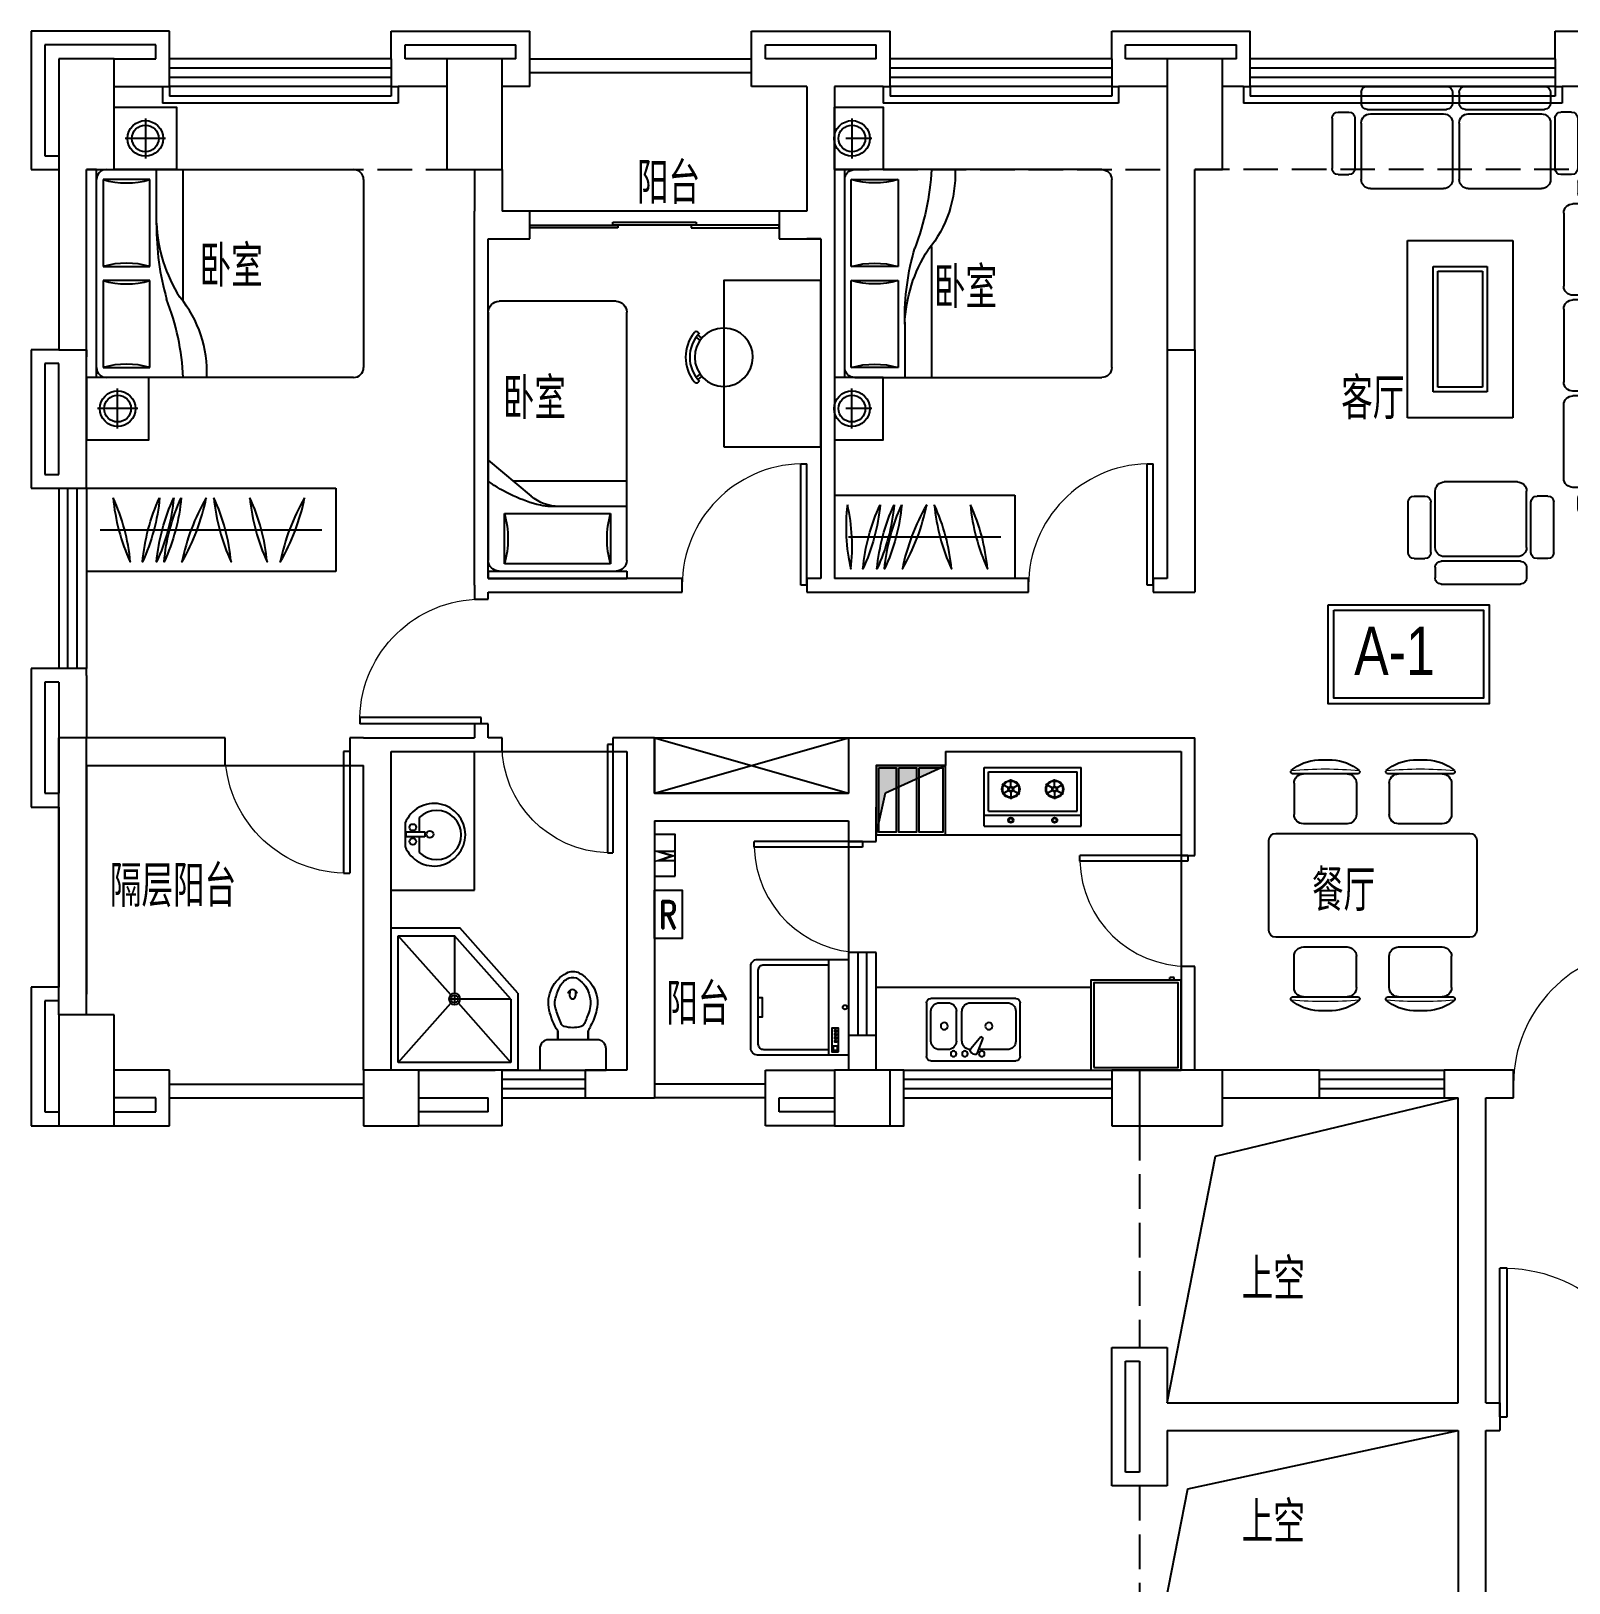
# Model space of a CAD drawing. Extents: x -455524 to -421924, y -543872 to -514072.
# Drawn here: x -454524 to -443424, y -532672 to -521472 of the extents above; entities that cross this region are included whole.
import ezdxf

# ---------------------------------------------------------------- set-up
doc = ezdxf.new("R2010")
doc.units = 0
doc.header["$LTSCALE"] = 1000
doc.header["$MEASUREMENT"] = 0
doc.linetypes.add('DASH', pattern=[0.35, 0.25, -0.1])
doc.layers.get('0').update_dxf_attribs({"linetype": 'CONTINUOUS'})
for name, color, linetype in [('COLUMN', 5, 'CONTINUOUS'), ('FUR', 8, 'CONTINUOUS'), ('LINE', 21, 'CONTINUOUS'), ('LVTRY', 8, 'CONTINUOUS'), ('R_NAME', 255, 'CONTINUOUS'), ('STAIR', 3, 'CONTINUOUS'), ('WALL', 2, 'CONTINUOUS'), ('WINDOW', 3, 'CONTINUOUS'), ('家具', 145, 'CONTINUOUS'), ('户型编号', 7, 'CONTINUOUS'), ('拦杆', 3, 'CONTINUOUS'), ('热水器', 193, 'CONTINUOUS'), ('燃气表', 3, 'CONTINUOUS')]:
    doc.layers.add(name, color=color, linetype=linetype)
doc.styles.add('_ZBHZ', font='zbtxt.shx', dxfattribs={"width": 0.8, "bigfont": 'ZBHZ.shx'})
doc.styles.add('RMD', font='romand.shx', dxfattribs={"width": 0.85})
doc.styles.get("Standard").update_dxf_attribs({"font": 'GBENOR', "bigfont": 'GBCBIG'})

# ---------------------------------------------------------------- blocks, each defined once
blk = doc.blocks.new('bed')
at = {"layer": '家具'}
for p, q in [((3756605, -1061231), (3756605, -1060231)), ((3756657, -1060231), (3756605, -1060231)), ((3756657, -1061231), (3756657, -1060231)), ((3756735, -1060231), (3758527, -1060231)), ((3757124, -1060231), (3757124, -1060782)), ((3757306, -1060231), (3757306, -1061049)), ((3756709, -1060348), (3756709, -1061114)), ((3757072, -1060348), (3756709, -1060348)), ((3757072, -1061114), (3757072, -1060348)), ((3758605, -1060309), (3758605, -1061153)), ((3757458, -1061231), (3757198, -1060921)), ((3756709, -1061114), (3757072, -1061114)), ((3756657, -1061231), (3756605, -1061231)), ((3758527, -1061231), (3756735, -1061231))]:
    blk.add_line(p, q, dxfattribs=at)
for centre, radius, start, end in [((3756735, -1060309), 77.9, 90, 180), ((3758527, -1060309), 77.9, 0, 90), ((3756891, -1059725), 649, 253.7398, 286.2602), ((3757436, -1060720), 312, 180, 220.1059), ((3757436, -1060782), 312, 180, 193.3928), ((3758161, -1060610), 1057, 193.3928, 216.0202), ((3756735, -1061153), 77.9, 180, 270), ((3756891, -1061738), 649, 73.7398, 106.2602), ((3758527, -1061153), 77.9, 270, 0)]:
    blk.add_arc(centre, radius, start, end, dxfattribs=at)
blk = doc.blocks.new('$PLAN$00001587')
for p, q in [((-173, 177), (-179, 184)), ((-137, 159), (-161, 187)), ((-121, 172), (-145, 200)), ((122, 171), (146, 200)), ((137, 159), (162, 187)), ((173, 177), (179, 184)), ((210, 4), (210, -4))]:
    blk.add_line(p, q)
for centre, radius, start, end in [((0, -4), 280, 50.6324, 129.3676), ((0, -4), 250, 46.2207, 133.7793), ((-165, 197), 20, 129.3676, 223.7793), ((165, 197), 20, 316.2207, 50.6324)]:
    blk.add_arc(centre, radius, start, end)
at = {"linetype": 'Continuous'}
blk.add_arc((0, 0), 210, 0.9699, 359.0301, dxfattribs=at)
blk = doc.blocks.new('A$C75AC3E41')
at = {"layer": 'FUR'}
for p, q in [((847, 3727), (847, 3650)), ((1463, 3771), (891, 3771)), ((1507, 3727), (1507, 3650)), ((1554, 3727), (1554, 3650)), ((2170, 3771), (1598, 3771)), ((2214, 3727), (2214, 3650)), ((695, 3587), (772, 3587)), ((1463, 3606), (891, 3606)), ((2170, 3606), (1598, 3606)), ((2380, 3587), (2303, 3587)), ((651, 3543), (651, 3180)), ((816, 3543), (816, 3180)), ((847, 3507), (847, 3100)), ((1441, 3573), (913, 3573)), ((1507, 3507), (1507, 3100)), ((1554, 3507), (1554, 3100)), ((2148, 3573), (1620, 3573)), ((2214, 3507), (2214, 3100)), ((2259, 3543), (2259, 3180)), ((2424, 3543), (2424, 3180)), ((114, 3079), (114, 3002)), ((603, 3123), (158, 3123)), ((647, 3079), (647, 3002)), ((695, 3136), (772, 3136)), ((1441, 3034), (913, 3034)), ((2148, 3034), (1620, 3034)), ((2380, 3136), (2303, 3136)), ((58, 2924), (135, 2924)), ((603, 2958), (158, 2958)), ((279, 2924), (686, 2924)), ((14, 2880), (14, 2308)), ((179, 2880), (179, 2308)), ((213, 2858), (213, 2330)), ((752, 2858), (752, 2330)), ((1119, 2659), (1119, 1380)), ((1881, 2659), (1119, 2659)), ((1881, 1380), (1881, 2659)), ((1306, 2472), (1306, 1567)), ((1694, 2472), (1306, 2472)), ((1694, 1567), (1694, 2472)), ((1339, 2439), (1339, 1600)), ((1661, 2439), (1339, 2439)), ((1661, 1600), (1661, 2439)), ((58, 2264), (135, 2264)), ((279, 2264), (686, 2264)), ((14, 2187), (14, 1615)), ((58, 2231), (135, 2231)), ((179, 2187), (179, 1615)), ((213, 2165), (213, 1637)), ((279, 2231), (686, 2231)), ((752, 2165), (752, 1637)), ((58, 1573), (135, 1573)), ((279, 1573), (686, 1573)), ((1339, 1600), (1661, 1600)), ((14, 922), (14, 1494)), ((58, 1538), (135, 1538)), ((179, 922), (179, 1494)), ((213, 944), (213, 1472)), ((279, 1538), (686, 1538)), ((752, 944), (752, 1472)), ((1306, 1567), (1694, 1567)), ((1119, 1380), (1881, 1380)), ((1086, 917), (1614, 917)), ((58, 878), (135, 878)), ((114, 724), (114, 801)), ((603, 845), (158, 845)), ((279, 878), (686, 878)), ((647, 724), (647, 801)), ((868, 815), (945, 815)), ((1020, 444), (1020, 851)), ((1680, 444), (1680, 851)), ((1832, 815), (1755, 815)), ((603, 680), (158, 680)), ((824, 408), (824, 771)), ((989, 408), (989, 771)), ((1711, 408), (1711, 771)), ((1876, 408), (1876, 771)), ((868, 364), (945, 364)), ((1064, 345), (1636, 345)), ((1086, 378), (1614, 378)), ((1832, 364), (1755, 364)), ((1020, 301), (1020, 224)), ((1680, 301), (1680, 224)), ((1636, 180), (1064, 180))]:
    blk.add_line(p, q, dxfattribs=at)
for centre, radius, start, end in [((891, 3727), 44, 90, 180), ((1463, 3727), 44, 360, 90), ((1598, 3727), 44, 90, 180), ((2170, 3727), 44, 360, 90), ((695, 3543), 44, 90, 180), ((772, 3543), 44, 360, 90), ((891, 3650), 44, 180, 270), ((1463, 3650), 44, 270, 360), ((1598, 3650), 44, 180, 270), ((2170, 3650), 44, 270, 360), ((2303, 3543), 44, 90, 180), ((2380, 3543), 44, 360, 90), ((913, 3507), 66, 90, 180), ((1441, 3507), 66, 360, 90), ((1620, 3507), 66, 90, 180), ((2148, 3507), 66, 360, 90), ((695, 3180), 44, 180, 270), ((772, 3180), 44, 270, 360), ((2303, 3180), 44, 180, 270), ((2380, 3180), 44, 270, 360), ((158, 3079), 44, 90, 180), ((603, 3079), 44, 360, 90), ((913, 3100), 66, 180, 270), ((1441, 3100), 66, 270, 360), ((1620, 3100), 66, 180, 270), ((2148, 3100), 66, 270, 360), ((58, 2880), 44, 90, 180), ((158, 3002), 44, 180, 270), ((135, 2880), 44, 360, 90), ((279, 2858), 66, 90, 180), ((603, 3002), 44, 270, 360), ((686, 2858), 66, 360, 90), ((58, 2308), 44, 180, 270), ((135, 2308), 44, 270, 360), ((279, 2330), 66, 180, 270), ((686, 2330), 66, 270, 360), ((58, 2187), 44, 90, 180), ((135, 2187), 44, 360, 90), ((279, 2165), 66, 90, 180), ((686, 2165), 66, 360, 90), ((58, 1617), 44, 180, 270), ((135, 1617), 44, 270, 360), ((279, 1639), 66, 180, 270), ((686, 1639), 66, 270, 360), ((58, 1494), 44, 90, 180), ((135, 1494), 44, 360, 90), ((279, 1472), 66, 90, 180), ((686, 1472), 66, 360, 90), ((58, 922), 44, 180, 270), ((135, 922), 44, 270, 360), ((279, 944), 66, 180, 270), ((686, 944), 66, 270, 360), ((1086, 851), 66, 90, 180), ((1614, 851), 66, 360, 90), ((158, 801), 44, 90, 180), ((603, 801), 44, 360, 90), ((868, 771), 44, 90, 180), ((945, 771), 44, 360, 90), ((1755, 771), 44, 90, 180), ((1832, 771), 44, 360, 90), ((158, 724), 44, 180, 270), ((603, 724), 44, 270, 360), ((868, 408), 44, 180, 270), ((945, 408), 44, 270, 360), ((1086, 444), 66, 180, 270), ((1064, 301), 44, 90, 180), ((1614, 444), 66, 270, 360), ((1636, 301), 44, 360, 90), ((1755, 408), 44, 180, 270), ((1832, 408), 44, 270, 360), ((1064, 224), 44, 180, 270), ((1636, 224), 44, 270, 360)]:
    blk.add_arc(centre, radius, start, end, dxfattribs=at)
blk = doc.blocks.new('$PLAN$00000313')
at = {"color": 0, "linetype": 'ByBlock'}
for p, q in [((-1928, 1500), (-145, 1500)), ((-72, 1500), (-72, 0)), ((-72, 1500), (0, 1500)), ((0, 1500), (0, 0)), ((-2000, 72), (-2000, 1428)), ((-458, 1428), (-458, 801)), ((-120, 1428), (-458, 1428)), ((-120, 801), (-120, 1428)), ((-699, 946), (-699, 0)), ((-458, 801), (-120, 801)), ((-458, 699), (-458, 72)), ((-120, 699), (-458, 699)), ((-120, 72), (-120, 699)), ((-506, 398), (-506, 0)), ((-145, 0), (-1928, 0)), ((-458, 72), (-120, 72)), ((-72, 0), (0, 0))]:
    blk.add_line(p, q, dxfattribs=at)
for centre, radius, start, end in [((-1928, 1428), 72.3, 90, 180), ((-18, 1464), 852, 177.5673, 219.5461), ((1073, 1581), 1773, 182.616, 201.4069), ((-145, 1428), 72.3, 0, 90), ((-289, 2006), 602, 253.7398, 286.2602), ((-1574, 344), 1069, 2.229, 32.7075), ((-2367, 420), 1861, 359.3228, 16.0392), ((-289, 223), 602, 73.7398, 106.2602), ((-289, 1277), 602, 253.7398, 286.2602), ((-1928, 72), 72.3, 180, 270), ((-289, -506), 602, 73.7398, 106.2602), ((-145, 72), 72.3, 270, 0)]:
    blk.add_arc(centre, radius, start, end, dxfattribs=at)
blk = doc.blocks.new('A$C1D296921')
for p, q in [((570, 650), (570, 670)), ((600, 670), (570, 670)), ((600, 650), (600, 670))]:
    blk.add_line(p, q)
for points in [[(0, 0), (650, 0), (650, 650), (0, 650)], [(20, 20), (630, 20), (630, 630), (20, 630)]]:
    blk.add_lwpolyline(points, close=True)
blk = doc.blocks.new('$plan$00000379')
for p, q in [((-575, 18), (-536, 18)), ((-572, 18), (-572, 18)), ((-536, -22), (-576, -21))]:
    blk.add_line(p, q)
for points in [[(-155, 240, 0.414214), (-220, 175, 0.414214)], [(-220, -175, 0.414214), (-155, -240, 0.414214)]]:
    blk.add_lwpolyline(points, format="xyb")
for points in [[(0, 240), (-155, 240)], [(0, -240), (0, 240)], [(-220, 175), (-220, -175)], [(-220, 110), (-285, 110)], [(-285, -110), (-220, -110)], [(-155, -240), (0, -240)]]:
    blk.add_lwpolyline(points)
for points in [[(-285, -110, -0.082371), (-434, -171, -0.174047), (-592, -152, -0.152847), (-702, -46, -0.25487), (-702, 46, -0.135193), (-607, 144, -0.19268), (-434, 171, -0.066715), (-320, 128, 0.008412), (-285, 110), (-220, 110), (-220, -110)], [(-307, -1, -0.073764), (-317, -64, -0.219411), (-337, -85, -0.018016), (-436, -122, -0.163008), (-533, -122, -0.084559), (-606, -92, -0.185519), (-666, -26, -0.252786), (-658, 39, -0.083694), (-606, 90, -0.078323), (-556, 115, -0.086951), (-477, 126, -0.071278), (-416, 114, -0.021719), (-371, 97, 0.016169), (-337, 83, -0.158768), (-324, 73, -0.168814), (-308, 12)]]:
    blk.add_lwpolyline(points, format="xyb", close=True)
for centre, radius, start, end in [((-549, -3), 33.2, 100.0495, 259.9505), ((-536, -2), 20, 270, 90)]:
    blk.add_arc(centre, radius, start, end)
blk = doc.blocks.new('$plan$00001628')
for p, q in [((-20, 0), (20, 0)), ((20, 0), (20, -150)), ((-23, -104), (-144, -104)), ((-20, -150), (-20, 0)), ((136, -104), (24, -104)), ((20, -150), (-20, -150))]:
    blk.add_line(p, q)
blk.add_lwpolyline([(-97, 9, 5.110404), (92, 9)], format="xyb", close=True)
for centre, radius in [((-57, -52), 26.7), ((57, -52), 26.7), ((0, -190), 27.8)]:
    blk.add_circle(centre, radius)
blk.add_arc((-4, -243), 197, 135.2527, 44.7473)
blk = doc.blocks.new('$plan$00000349')
at = {"color": 0, "linetype": 'ByBlock'}
for p, q in [((-307, 0), (307, 0)), ((-338, -419), (-338, -31)), ((-184, -82), (-245, -82)), ((53, -173), (-18, -87)), ((2, -48), (-12, -57)), ((31, -59), (70, -163)), ((245, -82), (40, -82)), ((337, -31), (337, -419)), ((-307, -143), (-307, -358)), ((-123, -358), (-123, -143)), ((-82, -143), (-82, -358)), ((70, -163), (53, -173)), ((307, -358), (307, -143)), ((-245, -419), (-184, -419)), ((-20, -419), (245, -419)), ((307, -450), (-307, -450))]:
    blk.add_line(p, q, dxfattribs=at)
for centre, radius in [((-143, -51), 20.5), ((-61, -51), 20.5), ((61, -51), 20.5), ((-210, -251), 25.6), ((112, -251), 25.6)]:
    blk.add_circle(centre, radius, dxfattribs=at)
for centre, radius, start, end in [((-307, -31), 30.7, 90, 180), ((307, -31), 30.7, 0, 90), ((-245, -143), 61.4, 90, 180), ((-184, -143), 61.4, 0, 90), ((-20, -143), 61.4, 90, 180), ((-2, -74), 20.5, 120, 219.4623), ((12, -66), 20.5, 20.5377, 120), ((245, -143), 61.4, 0, 90), ((-307, -419), 30.7, 180, 270), ((-245, -358), 61.4, 180, 270), ((-184, -358), 61.4, 270, 0), ((-20, -358), 61.4, 180, 270), ((245, -358), 61.4, 270, 0), ((307, -419), 30.7, 270, 0)]:
    blk.add_arc(centre, radius, start, end, dxfattribs=at)
blk = doc.blocks.new('A$C70047E59')
for p, q in [((0, 700), (0, 0)), ((0, 700), (424, 700)), ((80, 700), (80, 0)), ((424, 700), (424, 0)), ((110, 670), (110, 30)), ((110, 670), (394, 670)), ((258, 524), (232, 570)), ((277, 524), (304, 570)), ((394, 670), (394, 30)), ((249, 508), (196, 508)), ((258, 491), (232, 445)), ((277, 491), (304, 445)), ((287, 508), (340, 508)), ((258, 209), (232, 255)), ((277, 209), (304, 255)), ((249, 192), (196, 192)), ((258, 176), (232, 130)), ((277, 176), (304, 130)), ((287, 192), (340, 192)), ((0, 0), (424, 0)), ((110, 30), (394, 30))]:
    blk.add_line(p, q)
for centre, radius in [((268, 508), 63.8), ((268, 508), 58.8), ((44, 508), 18.8), ((44, 508), 13.8), ((268, 508), 18.8), ((268, 508), 13.8), ((268, 192), 63.8), ((268, 192), 58.8), ((44, 192), 18.8), ((44, 192), 13.8), ((268, 192), 18.8), ((268, 192), 13.8)]:
    blk.add_circle(centre, radius)
blk = doc.blocks.new('A$C4C875361')
blk.add_line((4, 561), (687, 561))
blk.add_lwpolyline([(640, 0), (50, 0, -0.414214), (0, 50), (0, 706), (690, 706), (690, 50, -0.414214)], format="xyb", close=True)
blk.add_lwpolyline([(652, 561), (652, 95, -0.414214), (612, 55), (78, 55, -0.414214), (38, 95), (38, 561)], format="xyb")
for points in [[(668, 634), (497, 634), (497, 586), (668, 586)], [(508, 620), (522, 620), (522, 607), (508, 607)], [(534, 620), (547, 620), (547, 607), (534, 607)], [(558, 620), (572, 620), (572, 607), (558, 607)], [(584, 620), (598, 620), (598, 607), (584, 607)], [(626, 596), (654, 596), (654, 626), (626, 626)]]:
    blk.add_lwpolyline(points, close=True)
blk.add_lwpolyline([(274, 55), (274, 82), (345, 82), (416, 82), (416, 55)])
blk.add_circle((345, 680), 16)
blk = doc.blocks.new('$plan$00000279')
for p, q in [((-389, 921), (-290, 921)), ((298, 921), (397, 921)), ((-569, 821), (-109, 821)), ((117, 821), (577, 821)), ((-564, 754), (-564, 529)), ((-114, 754), (-114, 529)), ((122, 754), (122, 529)), ((572, 754), (572, 529)), ((-497, 461), (-182, 461)), ((190, 461), (505, 461)), ((-746, 342), (-746, -308)), ((704, 392), (-696, 392)), ((754, -308), (754, 342)), ((-696, -358), (704, -358)), ((-182, -427), (-497, -427)), ((505, -427), (190, -427)), ((-564, -720), (-564, -495)), ((-114, -720), (-114, -495)), ((122, -720), (122, -495)), ((572, -720), (572, -495)), ((-109, -787), (-569, -787)), ((-290, -887), (-389, -887)), ((577, -787), (117, -787)), ((397, -887), (298, -887))]:
    blk.add_line(p, q)
for centre, radius, start, end in [((-379, 606), 316, 91.7651, 130.7265), ((-300, 606), 316, 49.2735, 88.2349), ((307, 606), 316, 91.7651, 130.7265), ((387, 606), 316, 49.2735, 88.2349), ((-579, 837), 10, 130.7265, 202.67), ((-569, 841), 20, 202.67, 270), ((-497, 754), 67.5, 90, 180), ((-182, 754), 67.5, 0, 90), ((-109, 841), 20, 270, 337.33), ((-100, 837), 10, 337.33, 49.2735), ((108, 837), 10, 130.7265, 202.67), ((117, 841), 20, 202.67, 270), ((190, 754), 67.5, 90, 180), ((505, 754), 67.5, 0, 90), ((577, 841), 20, 270, 337.33), ((587, 837), 10, 337.33, 49.2735), ((-497, 529), 67.5, 180, 270), ((-182, 529), 67.5, 270, 0), ((190, 529), 67.5, 180, 270), ((505, 529), 67.5, 270, 0), ((-696, 342), 50, 90, 180), ((704, 342), 50, 0, 90), ((-696, -308), 50, 180, 270), ((704, -308), 50, 270, 0), ((-497, -495), 67.5, 90, 180), ((-182, -495), 67.5, 0, 90), ((190, -495), 67.5, 90, 180), ((505, -495), 67.5, 0, 90), ((-497, -720), 67.5, 180, 270), ((-182, -720), 67.5, 270, 0), ((190, -720), 67.5, 180, 270), ((505, -720), 67.5, 270, 0), ((-579, -803), 10, 157.33, 229.2735), ((-569, -807), 20, 90, 157.33), ((-379, -572), 316, 229.2735, 268.2349), ((-300, -572), 316, 271.7651, 310.7265), ((-109, -807), 20, 22.67, 90), ((-100, -803), 10, 310.7265, 22.67), ((108, -803), 10, 157.33, 229.2735), ((117, -807), 20, 90, 157.33), ((307, -572), 316, 229.2735, 268.2349), ((387, -572), 316, 271.7651, 310.7265), ((577, -807), 20, 22.67, 90), ((587, -803), 10, 310.7265, 22.67)]:
    blk.add_arc(centre, radius, start, end)
at = {"lineweight": 13}
for centre, start, end in [((-339, -1857), 84.8023, 95.1977), ((347, -1857), 84.8023, 95.1977), ((-339, 1890), 264.8023, 275.1977), ((347, 1890), 264.8023, 275.1977)]:
    blk.add_arc(centre, 2713, start, end, dxfattribs=at)
at = {"width": 0.8, "flags": 9}
for tag in ['XSIZE', 'YSIZE']:
    blk.add_attdef(tag, (0, 0), '', height=0.5, dxfattribs=at)
blk = doc.blocks.new('$TCHSYS$DOOR2D')
for p, q in [((0.45, 0.975), (0.5, 0.975)), ((0.45, 0), (0.45, 0.975)), ((0.5, 0), (0.5, 0.975)), ((0.5, 0), (0.45, 0))]:
    blk.add_line(p, q)
at = {"lineweight": 13}
blk.add_arc((0.475, 0), 0.975, 91.4693, 180, dxfattribs=at)
blk = doc.blocks.new('A$C6A841A3C')
blk.add_hatch(color=256).paths.add_polyline_path([(20, 50), (87, 353), (520, 550), (20, 550)])
at = {"linetype": 'ByBlock'}
for points in [[(20, 50), (520, 50), (520, 550), (20, 550)], [(38, 532), (165, 532), (165, 68), (38, 68)], [(184, 532), (311, 532), (311, 68), (184, 68)], [(329, 532), (502, 532), (502, 68), (329, 68)]]:
    blk.add_lwpolyline(points, close=True, dxfattribs=at)
blk.add_lwpolyline([(20, 50), (87, 353), (520, 550), (20, 550)], close=True)
blk = doc.blocks.new('$plan$00002156')
for p, q in [((-450, 450, 0), (450, 450, 0)), ((-450, -450, 0), (-450, 450, 0)), ((-400, 400, 0), (400, 400, 0)), ((-400, 400, 0), (-26.2175, 26.2175, 0)), ((-400, -400, 0), (-400, 400, 0)), ((26.4075, 26.41, 0), (400, 400, 0)), ((400, 400, 0), (400, 0, 0)), ((450, 450, 0), (450, -37.5, 0)), ((0, 0, 0), (-25, 0, 0)), ((0, 0, 0), (0, 25, 0)), ((25, 0, 0), (0, 0, 0)), ((0, -25, 0), (0, 0, 0)), ((0, -400, 0), (400, 0, 0)), ((400, 0, 0), (37.5, 0, 0)), ((-400, -400, 0), (-26.5225, -26.5225, 0)), ((0, -400, 0), (0, -37.5, 0)), ((37.5, -450, 0), (450, -37.5, 0)), ((37.5, -450, 0), (-450, -450, 0)), ((0, -400, 0), (-400, -400, 0))]:
    blk.add_line(p, q)
for radius in [37.5, 25]:
    blk.add_circle((0, 0, 0), radius)
blk = doc.blocks.new('$DorLib2D$00000001')
for p, q in [((0.45, 0.975), (0.5, 0.975)), ((0.45, 0), (0.45, 0.975)), ((0.5, 0), (0.5, 0.975)), ((0.5, 0), (0.45, 0))]:
    blk.add_line(p, q)
at = {"lineweight": 13}
blk.add_arc((0.475, 0), 0.975, 91.4693, 180, dxfattribs=at)
blk = doc.blocks.new('$TCHSYS$WIN2D')
for p, q in [((-0.5, 0.5), (0.5, 0.5)), ((0.5, 0.1667), (-0.5, 0.1667)), ((0.5, -0.1667), (-0.5, -0.1667)), ((-0.5, -0.5), (0.5, -0.5))]:
    blk.add_line(p, q)
blk = doc.blocks.new('$DorLib2D$00000132')
at = {"color": 0, "linetype": 'Continuous'}
for p, q in [((-0.5, 0.1042), (-0.5, 0)), ((-0.1467, 0.1042), (-0.5, 0.1042)), ((-0.1467, 0), (-0.1467, 0.1042)), ((0.1467, 0.1042), (0.5, 0.1042)), ((0.1467, 0), (0.1467, 0.1042)), ((0.5, 0.1042), (0.5, 0)), ((-0.5, 0), (-0.1467, 0)), ((-0.1667, 0), (0.1667, 0)), ((-0.1667, -0.1042), (-0.1667, 0)), ((0.5, 0), (0.1467, 0)), ((0.1667, 0), (0.1667, -0.1042)), ((0.1667, -0.1042), (-0.1667, -0.1042))]:
    blk.add_line(p, q, dxfattribs=at)
blk = doc.blocks.new('RSQ')
blk.add_lwpolyline([(0, 200), (350, 200), (350, 0), (0, 0)], close=True)
at = {"style": 'RMD', "width": 0.8}
blk.add_text('R', height=200, rotation=270.591, dxfattribs=at).set_placement((73, 171))
blk = doc.blocks.new('燃气')
at = {"layer": '燃气表'}
blk.add_lwpolyline([(109648, 117774), (109948, 117774), (109948, 117924), (109648, 117924)], close=True, dxfattribs=at)
at = {"layer": '燃气表', "style": 'RMD', "width": 0.8}
blk.add_text('M', height=130, rotation=0.591, dxfattribs=at).set_placement((109741, 117783))

msp = doc.modelspace()

# ---------------------------------------------------------------- linework, layer by layer
at = {"layer": 'COLUMN', "linetype": 'ByBlock'}
for p, q in [((-453924.3, -521671.6), (-454324.3, -521671.6)), ((-454324.3, -521671.6), (-454324.3, -523771.6)), ((-453924.3, -522471.6), (-453924.3, -521671.6)), ((-451124.3, -521671.6), (-451524.3, -521671.6)), ((-451524.3, -521671.6), (-451524.3, -522471.6)), ((-451124.3, -522471.6), (-451124.3, -521671.6)), ((-454124.3, -523771.6), (-454124.3, -522471.6)), ((-454124.3, -522471.6), (-453924.3, -522471.6)), ((-451524.3, -522471.6), (-451124.3, -522471.6)), ((-454324.3, -523771.6), (-454124.3, -523771.6)), ((-453924.3, -528571.6), (-454324.3, -528571.6)), ((-454324.3, -528571.6), (-454324.3, -529371.6)), ((-453924.3, -529371.6), (-453924.3, -528571.6)), ((-451724.3, -528971.6), (-452124.3, -528971.6)), ((-452124.3, -528971.6), (-452124.3, -529371.6)), ((-451724.3, -529371.6), (-451724.3, -528971.6)), ((-448724.3, -528971.6), (-448724.3, -529371.6)), ((-448224.3, -528971.6), (-448724.3, -528971.6)), ((-448324.3, -529371.6), (-448324.3, -528971.6)), ((-454324.3, -529371.6), (-453924.3, -529371.6)), ((-452124.3, -529371.6), (-451724.3, -529371.6)), ((-448724.3, -529371.6), (-448224.3, -529371.6))]:
    msp.add_line(p, q, dxfattribs=at)
at = {"layer": 'COLUMN'}
for p, q in [((-445924.3, -521671.6), (-446324.3, -521671.6)), ((-446324.3, -521671.6), (-446324.3, -523771.6)), ((-445924.3, -522471.6), (-445924.3, -521671.6)), ((-446124.3, -523771.6), (-446124.3, -522471.6)), ((-446124.3, -522471.6), (-445924.3, -522471.6)), ((-446324.3, -523771.6), (-446124.3, -523771.6)), ((-454324.3, -528571.6), (-454324.3, -526571.6)), ((-454124.3, -526571.6), (-454324.3, -526571.6)), ((-454124.3, -528571.6), (-454124.3, -526571.6)), ((-446524.3, -528971.6), (-446524.3, -529371.6)), ((-445924.3, -528971.6), (-446524.3, -528971.6)), ((-445924.3, -529371.6), (-445924.3, -528971.6)), ((-446524.3, -529371.6), (-445924.3, -529371.6))]:
    msp.add_line(p, q, dxfattribs=at)
at = {"layer": 'LINE', "linetype": 'DASH'}
for p, q in [((-446524.3, -529371.6), (-446524.3, -530971.6)), ((-446524.3, -531971.6), (-446524.3, -533771.6))]:
    msp.add_line(p, q, dxfattribs=at)
at = {"layer": 'LINE', "linetype": 'ByBlock'}
for points in [[(-446324.3, -531371.6), (-445976.2, -529591.4), (-444224.3, -529171.6)], [(-446524.3, -533771.6), (-446176.2, -531991.4), (-444224.3, -531571.6)]]:
    msp.add_lwpolyline(points, dxfattribs=at)
at = {"layer": 'LVTRY', "linetype": 'ByBlock'}
for p, q in [((-451324.3, -527671.6), (-451324.3, -526671.6)), ((-448424.3, -527271.6), (-446224.3, -527271.6)), ((-451924.3, -527671.6), (-451324.3, -527671.6)), ((-448424.3, -528371.6), (-446874.3, -528371.6))]:
    msp.add_line(p, q, dxfattribs=at)
at = {"layer": 'STAIR', "linetype": 'ByBlock'}
for p, q in [((-450924.3, -521671.6), (-449324.3, -521671.6)), ((-450924.3, -521771.6), (-449324.3, -521771.6)), ((-453524.3, -529071.6), (-452124.3, -529071.6)), ((-449224.3, -529071.6), (-450024.3, -529071.6)), ((-453524.3, -529171.6), (-452124.3, -529171.6)), ((-449224.3, -529171.6), (-450024.3, -529171.6))]:
    msp.add_line(p, q, dxfattribs=at)
at = {"layer": 'WALL'}
for p, q in [((-454524.3, -521471.6), (-454524.3, -522471.6)), ((-453524.3, -521471.6), (-454524.3, -521471.6)), ((-453524.3, -521671.6), (-453524.3, -521471.6)), ((-451924.3, -521471.6), (-450924.3, -521471.6)), ((-451924.3, -521671.6), (-451924.3, -521471.6)), ((-450924.3, -521871.6), (-450924.3, -521471.6)), ((-449324.3, -521871.6), (-449324.3, -521471.6)), ((-449324.3, -521471.6), (-448324.3, -521471.6)), ((-448324.3, -521671.6), (-448324.3, -521471.6)), ((-446724.3, -521471.6), (-445724.3, -521471.6)), ((-446724.3, -521671.6), (-446724.3, -521471.6)), ((-445724.3, -521671.6), (-445724.3, -521471.6)), ((-443524.3, -521671.6), (-443524.3, -521471.6)), ((-443524.3, -521471.6), (-442524.3, -521471.6)), ((-454424.3, -521571.6), (-454424.3, -522371.6)), ((-453624.3, -521571.6), (-454424.3, -521571.6)), ((-453624.3, -521671.6), (-453624.3, -521571.6)), ((-451824.3, -521571.6), (-451024.3, -521571.6)), ((-451824.3, -521671.6), (-451824.3, -521571.6)), ((-451024.3, -521671.6), (-451024.3, -521571.6)), ((-449224.3, -521671.6), (-449224.3, -521571.6)), ((-449224.3, -521571.6), (-448424.3, -521571.6)), ((-448424.3, -521671.6), (-448424.3, -521571.6)), ((-446624.3, -521571.6), (-445824.3, -521571.6)), ((-446624.3, -521671.6), (-446624.3, -521571.6)), ((-445824.3, -521671.6), (-445824.3, -521571.6)), ((-453924.3, -521671.6), (-453624.3, -521671.6)), ((-453524.3, -521871.6), (-453524.3, -521671.6)), ((-451924.3, -521671.6), (-451924.3, -521871.6)), ((-451524.3, -521671.6), (-451824.3, -521671.6)), ((-451024.3, -521671.6), (-451124.3, -521671.6)), ((-448824.3, -521671.6), (-449224.3, -521671.6)), ((-448424.3, -521671.6), (-448824.3, -521671.6)), ((-448324.3, -521871.6), (-448324.3, -521671.6)), ((-446724.3, -521671.6), (-446724.3, -521871.6)), ((-446324.3, -521671.6), (-446624.3, -521671.6)), ((-445824.3, -521671.6), (-445924.3, -521671.6)), ((-445724.3, -521871.6), (-445724.3, -521671.6)), ((-443524.3, -521671.6), (-443524.3, -521871.6)), ((-453924.3, -521871.6), (-453574.3, -521871.6)), ((-453574.3, -521871.6), (-453524.3, -521871.6)), ((-451924.3, -521871.6), (-451874.3, -521871.6)), ((-451524.3, -521871.6), (-451874.3, -521871.6)), ((-450924.3, -521871.6), (-451124.3, -521871.6)), ((-448924.3, -521871.6), (-449324.3, -521871.6)), ((-448924.3, -521871.6), (-448924.3, -522771.6)), ((-448724.3, -521871.6), (-448724.3, -522771.6)), ((-448374.3, -521871.6), (-448724.3, -521871.6)), ((-448374.3, -521871.6), (-448324.3, -521871.6)), ((-446724.3, -521871.6), (-446674.3, -521871.6)), ((-446324.3, -521871.6), (-446674.3, -521871.6)), ((-445774.3, -521871.6), (-445924.3, -521871.6)), ((-445774.3, -521871.6), (-445724.3, -521871.6)), ((-443524.3, -521871.6), (-443474.3, -521871.6)), ((-442924.3, -521871.6), (-443474.3, -521871.6)), ((-454524.3, -522471.6), (-454324.3, -522471.6)), ((-454424.3, -522371.6), (-454324.3, -522371.6)), ((-451324.3, -522471.6), (-451324.3, -522771.6)), ((-451124.3, -522471.6), (-451124.3, -522771.6)), ((-451324.3, -522771.6), (-451324.3, -522771.6)), ((-451324.3, -525471.6), (-451324.3, -522771.6)), ((-450924.3, -522771.6), (-451124.3, -522771.6)), ((-450924.3, -522971.6), (-450924.3, -522771.6)), ((-448924.3, -522771.6), (-449124.3, -522771.6)), ((-449124.3, -522771.6), (-449124.3, -522971.6)), ((-448724.3, -522771.6), (-448724.3, -525421.6)), ((-448724.3, -522771.6), (-448724.3, -522771.6)), ((-451224.3, -522971.6), (-451224.3, -522971.6)), ((-451224.3, -525421.6), (-451224.3, -522971.6)), ((-451224.3, -522971.6), (-450924.3, -522971.6)), ((-449124.3, -522971.6), (-448824.3, -522971.6)), ((-448824.3, -522971.6), (-448824.3, -525421.6)), ((-448824.3, -522971.6), (-448824.3, -522971.6)), ((-454324.3, -523771.6), (-454524.3, -523771.6)), ((-454524.3, -523771.6), (-454524.3, -524771.6)), ((-454124.3, -523771.6), (-454124.3, -523821.6)), ((-454124.3, -524721.6), (-454124.3, -523821.6)), ((-446324.3, -523771.6), (-446324.3, -525421.6)), ((-446124.3, -523771.6), (-446124.3, -525521.6)), ((-454324.3, -523871.6), (-454424.3, -523871.6)), ((-454424.3, -523871.6), (-454424.3, -524671.6)), ((-454324.3, -524671.6), (-454324.3, -523871.6)), ((-454424.3, -524671.6), (-454324.3, -524671.6)), ((-454524.3, -524771.6), (-454324.3, -524771.6)), ((-454324.3, -524771.6), (-454124.3, -524771.6)), ((-454124.3, -524771.6), (-454124.3, -524721.6)), ((-451324.3, -525471.6), (-451324.3, -525571.6)), ((-449824.3, -525421.6), (-451224.3, -525421.6)), ((-449824.3, -525521.6), (-449824.3, -525421.6)), ((-448824.3, -525421.6), (-448924.3, -525421.6)), ((-448924.3, -525421.6), (-448924.3, -525521.6)), ((-447324.3, -525421.6), (-448724.3, -525421.6)), ((-447324.3, -525521.6), (-447324.3, -525421.6)), ((-446324.3, -525421.6), (-446424.3, -525421.6)), ((-446424.3, -525421.6), (-446424.3, -525521.6)), ((-451324.3, -525571.6), (-451224.3, -525571.6)), ((-451224.3, -525571.6), (-451224.3, -525521.6)), ((-451224.3, -525521.6), (-449824.3, -525521.6)), ((-448924.3, -525521.6), (-448774.3, -525521.6)), ((-448774.3, -525521.6), (-447324.3, -525521.6)), ((-446424.3, -525521.6), (-446124.3, -525521.6)), ((-454524.3, -526071.6), (-454524.3, -527071.6)), ((-454324.3, -526071.6), (-454524.3, -526071.6)), ((-454424.3, -526171.6), (-454424.3, -526971.6)), ((-454324.3, -526171.6), (-454424.3, -526171.6)), ((-454124.3, -526071.6), (-454324.3, -526071.6)), ((-454324.3, -526171.6), (-454324.3, -526671.6)), ((-454124.3, -526121.6), (-454124.3, -526071.6)), ((-454124.3, -526121.6), (-454124.3, -526571.6)), ((-451224.3, -526471.6), (-451324.3, -526471.6)), ((-451324.3, -526471.6), (-451324.3, -526571.6)), ((-451224.3, -526571.6), (-451224.3, -526471.6)), ((-453124.3, -526571.6), (-454124.3, -526571.6)), ((-453124.3, -526771.6), (-453124.3, -526571.6)), ((-452124.3, -526571.6), (-452224.3, -526571.6)), ((-452224.3, -526571.6), (-452224.3, -526771.6)), ((-452124.3, -526571.6), (-452124.3, -526571.6)), ((-452124.3, -526571.6), (-451324.3, -526571.6)), ((-451124.3, -526571.6), (-451224.3, -526571.6)), ((-451124.3, -526671.6), (-451124.3, -526571.6)), ((-450024.3, -526571.6), (-450324.3, -526571.6)), ((-450324.3, -526571.6), (-450324.3, -526671.6)), ((-450024.3, -526571.6), (-450024.3, -526971.6)), ((-448624.3, -526571.6), (-446124.3, -526571.6)), ((-448624.3, -526571.6), (-448624.3, -526971.6)), ((-446124.3, -527421.6), (-446124.3, -526571.6)), ((-454324.3, -526671.6), (-454324.3, -526971.6)), ((-451924.3, -526671.6), (-451924.3, -526671.6)), ((-451924.3, -526671.6), (-451274.3, -526671.6)), ((-451924.3, -528971.6), (-451924.3, -526671.6)), ((-451274.3, -526671.6), (-451124.3, -526671.6)), ((-450324.3, -526671.6), (-450224.3, -526671.6)), ((-450224.3, -526671.6), (-450224.3, -527071.6)), ((-447924.3, -526671.6), (-446224.3, -526671.6)), ((-447924.3, -526671.6), (-447924.3, -526771.6)), ((-446224.3, -526671.6), (-446224.3, -527421.6)), ((-454124.3, -526771.6), (-453124.3, -526771.6)), ((-454124.3, -526771.6), (-454124.3, -527021.6)), ((-452224.3, -526771.6), (-452124.3, -526771.6)), ((-452124.3, -528971.6), (-452124.3, -526771.6)), ((-448424.3, -526771.6), (-447924.3, -526771.6)), ((-448424.3, -526771.6), (-448424.3, -527071.6)), ((-454524.3, -527071.6), (-454324.3, -527071.6)), ((-454424.3, -526971.6), (-454324.3, -526971.6)), ((-454324.3, -527071.6), (-454324.3, -528371.6)), ((-454124.3, -527021.6), (-454124.3, -528421.6)), ((-450224.3, -527071.6), (-450224.3, -528971.6)), ((-450024.3, -526971.6), (-448624.3, -526971.6)), ((-448424.3, -527321.6), (-448424.3, -527071.6)), ((-450024.3, -527171.6), (-448624.3, -527171.6)), ((-450024.3, -527171.6), (-450024.3, -529171.6)), ((-448624.3, -527171.6), (-448624.3, -527321.6)), ((-448624.3, -527321.6), (-448424.3, -527321.6)), ((-446224.3, -527421.6), (-446124.3, -527421.6)), ((-446124.3, -528221.6), (-446224.3, -528221.6)), ((-446224.3, -528221.6), (-446224.3, -528971.6)), ((-446124.3, -528971.6), (-446124.3, -528221.6)), ((-454324.3, -528371.6), (-454524.3, -528371.6)), ((-454524.3, -528371.6), (-454524.3, -529371.6)), ((-454324.3, -528471.6), (-454424.3, -528471.6)), ((-454424.3, -528471.6), (-454424.3, -529271.6)), ((-454324.3, -528571.6), (-454324.3, -528471.6)), ((-454124.3, -528571.6), (-454124.3, -528421.6)), ((-448424.3, -528721.6), (-448624.3, -528721.6)), ((-448624.3, -528721.6), (-448624.3, -528971.6)), ((-448424.3, -528971.6), (-448424.3, -528721.6)), ((-453524.3, -528971.6), (-453924.3, -528971.6)), ((-453524.3, -529371.6), (-453524.3, -528971.6)), ((-451724.3, -528971.6), (-451174.3, -528971.6)), ((-451124.3, -528971.6), (-451174.3, -528971.6)), ((-451124.3, -529171.6), (-451124.3, -528971.6)), ((-450224.3, -528971.6), (-450524.3, -528971.6)), ((-450524.3, -528971.6), (-450524.3, -529171.6)), ((-449224.3, -528971.6), (-448724.3, -528971.6)), ((-449224.3, -529371.6), (-449224.3, -528971.6)), ((-446524.3, -528971.6), (-446724.3, -528971.6)), ((-446724.3, -528971.6), (-446724.3, -529371.6)), ((-445224.3, -528971.6), (-445924.3, -528971.6)), ((-445224.3, -529171.6), (-445224.3, -528971.6)), ((-444124.3, -528971.6), (-444324.3, -528971.6)), ((-444324.3, -528971.6), (-444324.3, -529171.6)), ((-443824.3, -528971.6), (-444124.3, -528971.6)), ((-443824.3, -529171.6), (-443824.3, -528971.6)), ((-453624.3, -529171.6), (-453924.3, -529171.6)), ((-453624.3, -529271.6), (-453624.3, -529171.6)), ((-451724.3, -529171.6), (-451224.3, -529171.6)), ((-451224.3, -529271.6), (-451224.3, -529171.6)), ((-451124.3, -529371.6), (-451124.3, -529171.6)), ((-450524.3, -529171.6), (-450024.3, -529171.6)), ((-449124.3, -529171.6), (-448724.3, -529171.6)), ((-449124.3, -529271.6), (-449124.3, -529171.6)), ((-445924.3, -529171.6), (-445224.3, -529171.6)), ((-444324.3, -529171.6), (-444224.3, -529171.6)), ((-444224.3, -531371.6), (-444224.3, -529171.6)), ((-444024.3, -531371.6), (-444024.3, -529171.6)), ((-444024.3, -529171.6), (-443824.3, -529171.6)), ((-454424.3, -529271.6), (-454324.3, -529271.6)), ((-453924.3, -529271.6), (-453624.3, -529271.6)), ((-451224.3, -529271.6), (-451724.3, -529271.6)), ((-448724.3, -529271.6), (-449124.3, -529271.6)), ((-454524.3, -529371.6), (-454324.3, -529371.6)), ((-453924.3, -529371.6), (-453524.3, -529371.6)), ((-451124.3, -529371.6), (-451724.3, -529371.6)), ((-448724.3, -529371.6), (-449224.3, -529371.6)), ((-446724.3, -529371.6), (-446524.3, -529371.6)), ((-446724.3, -531971.6), (-446724.3, -530971.6)), ((-446724.3, -530971.6), (-446324.3, -530971.6)), ((-446324.3, -530971.6), (-446324.3, -531371.6)), ((-446624.3, -531871.6), (-446624.3, -531071.6)), ((-446624.3, -531071.6), (-446524.3, -531071.6)), ((-446524.3, -531071.6), (-446524.3, -531471.6)), ((-446324.3, -531371.6), (-444224.3, -531371.6)), ((-444024.3, -531371.6), (-443924.3, -531371.6)), ((-443924.3, -531371.6), (-443924.3, -531571.6)), ((-446524.3, -531471.6), (-446524.3, -531871.6)), ((-446324.3, -531571.6), (-444224.3, -531571.6)), ((-446324.3, -531571.6), (-446324.3, -531971.6)), ((-444224.3, -531571.6), (-444224.3, -534271.6)), ((-444024.3, -531571.6), (-443924.3, -531571.6)), ((-444024.3, -534271.6), (-444024.3, -531571.6)), ((-446524.3, -531871.6), (-446624.3, -531871.6)), ((-446324.3, -531971.6), (-446724.3, -531971.6))]:
    msp.add_line(p, q, dxfattribs=at)
at = {"layer": 'WALL', "linetype": 'ByBlock'}
for p, q in [((-448924.3, -522771.6), (-448924.3, -522771.6)), ((-448824.3, -522971.6), (-448924.3, -522971.6))]:
    msp.add_line(p, q, dxfattribs=at)
at = {"layer": 'WALL'}
msp.add_lwpolyline([(-448324.3, -529371.6), (-448224.3, -529371.6), (-448224.3, -528971.6), (-448324.3, -528971.6)], dxfattribs=at)
at = {"layer": 'WINDOW', "linetype": 'DASH'}
for p, q in [((-454124.3, -522471.6), (-451324.3, -522471.6)), ((-448724.3, -522471.6), (-446324.3, -522471.6)), ((-442724.3, -522471.6), (-446124.3, -522471.6))]:
    msp.add_line(p, q, dxfattribs=at)
at = {"layer": 'WINDOW', "linetype": 'ByBlock'}
for p, q in [((-449124.3, -522771.6), (-450924.3, -522771.6)), ((-451124.3, -526671.6), (-450324.3, -526671.6)), ((-453124.3, -526771.6), (-452224.3, -526771.6))]:
    msp.add_line(p, q, dxfattribs=at)
at = {"layer": 'WINDOW'}
for p, q in [((-448624.3, -527321.6), (-448624.3, -528121.6)), ((-446224.3, -527421.6), (-446224.3, -528221.6)), ((-448424.3, -528121.6), (-448624.3, -528121.6)), ((-448624.3, -528121.6), (-448624.3, -528721.6)), ((-448557.3, -528121.6), (-448557.3, -528721.6)), ((-448491.3, -528721.6), (-448491.3, -528121.6)), ((-448424.3, -528721.6), (-448424.3, -528121.6))]:
    msp.add_line(p, q, dxfattribs=at)
at = {"layer": '家具'}
for p, q in [((-453699.3, -522101.9), (-453699.3, -522391.2)), ((-448599.3, -522101.9), (-448599.3, -522391.2)), ((-453554.6, -522246.6), (-453843.9, -522246.6)), ((-448454.6, -522246.6), (-448643.9, -522246.6)), ((-453899.3, -524341.2), (-453899.3, -524051.9)), ((-448599.3, -524341.2), (-448599.3, -524051.9)), ((-453754.6, -524196.6), (-454043.9, -524196.6)), ((-448454.6, -524196.6), (-448643.9, -524196.6)), ((-454124.3, -524771.6), (-452324.3, -524771.6)), ((-452324.3, -524771.6), (-452324.3, -525371.6)), ((-448724.3, -524821.6), (-447424.3, -524821.6)), ((-447424.3, -524821.6), (-447424.3, -525421.6)), ((-454024.3, -525071.6), (-452424.3, -525071.6)), ((-448624.3, -525121.6), (-447524.3, -525121.6)), ((-452324.3, -525371.6), (-454124.3, -525371.6)), ((-450024.3, -526571.6), (-448624.3, -526971.6)), ((-450024.3, -526971.6), (-448624.3, -526571.6))]:
    msp.add_line(p, q, dxfattribs=at)
for points in [[(-453474.3, -522471.6), (-453924.3, -522471.6), (-453924.3, -522021.6), (-453474.3, -522021.6)], [(-448374.3, -522471.6), (-448724.3, -522471.6), (-448724.3, -522021.6), (-448374.3, -522021.6)], [(-449524.3, -524471.6), (-448824.3, -524471.6), (-448824.3, -523271.6), (-449524.3, -523271.6)], [(-453674.3, -523971.6), (-454124.3, -523971.6), (-454124.3, -524421.6), (-453674.3, -524421.6)], [(-448374.3, -523971.6), (-448724.3, -523971.6), (-448724.3, -524421.6), (-448374.3, -524421.6)], [(-450024.3, -526571.6), (-448624.3, -526571.6), (-448624.3, -526971.6), (-450024.3, -526971.6)]]:
    msp.add_lwpolyline(points, close=True, dxfattribs=at)
for points in [[(-453932, -524839.8, 0.0848221), (-453807.8, -525303.4, 0.0848221)], [(-453595.9, -524839.8, -0.0848221), (-453720.1, -525303.4, -0.0848221)], [(-453494.4, -524839.8, -0.0848221), (-453618.6, -525303.4, -0.0848221)], [(-453439.9, -524839.8, -0.0848221), (-453564.2, -525303.4, -0.0848221)], [(-453259.6, -524839.8, 0.0821119), (-453435.3, -525303.4, 0.0821119)], [(-453204.8, -524839.8, 0.0848221), (-453080.6, -525303.4, 0.0848221)], [(-452944.8, -524839.8, 0.0848221), (-452820.6, -525303.4, 0.0848221)], [(-452549.7, -524839.8, 0.0821119), (-452725.5, -525303.4, 0.0821119)], [(-448632, -524889.8, 0.0876946), (-448607.8, -525353.4, 0.0876946)], [(-448395.9, -524889.8, -0.0848221), (-448520.1, -525353.4, -0.0848221)], [(-448294.4, -524889.8, -0.0848221), (-448418.6, -525353.4, -0.0848221)], [(-448239.9, -524889.8, -0.0848221), (-448364.2, -525353.4, -0.0848221)], [(-448059.6, -524889.8, 0.0821119), (-448235.3, -525353.4, 0.0821119)], [(-448004.8, -524889.8, 0.0848221), (-447880.6, -525353.4, 0.0848221)], [(-447744.8, -524889.8, 0.0848221), (-447620.6, -525353.4, 0.0848221)]]:
    msp.add_lwpolyline(points, format="xyb", close=True, dxfattribs=at)
for centre, radius in [((-453699.3, -522246.6), 128.6), ((-448599.3, -522246.6), 128.6), ((-453699.3, -522246.6), 96.4), ((-448599.3, -522246.6), 96.4), ((-453899.3, -524196.6), 128.6), ((-453899.3, -524196.6), 96.4), ((-448599.3, -524196.6), 128.6), ((-448599.3, -524196.6), 96.4)]:
    msp.add_circle(centre, radius, dxfattribs=at)
at = {"layer": '户型编号', "linetype": 'ByBlock'}
for points in [[(-445161.9, -525611.9), (-444000.3, -525611.9), (-444000.3, -526326.6), (-445161.9, -526326.6)], [(-445121.9, -525651.9), (-444040.3, -525651.9), (-444040.3, -526286.6), (-445121.9, -526286.6)]]:
    msp.add_lwpolyline(points, close=True, dxfattribs=at)
at = {"layer": '拦杆'}
for p, q in [((-453574.3, -521871.6), (-453574.3, -521991.6)), ((-453524.3, -521871.6), (-453524.3, -521941.6)), ((-451924.3, -521871.6), (-451924.3, -521941.6)), ((-451874.3, -521871.6), (-451874.3, -521991.6)), ((-448374.3, -521871.6), (-448374.3, -521991.6)), ((-448324.3, -521871.6), (-448324.3, -521941.6)), ((-446724.3, -521871.6), (-446724.3, -521941.6)), ((-446674.3, -521871.6), (-446674.3, -521991.6)), ((-445774.3, -521871.6), (-445774.3, -521991.6)), ((-445724.3, -521871.6), (-445724.3, -521941.6)), ((-443524.3, -521871.6), (-443524.3, -521941.6)), ((-443474.3, -521871.6), (-443474.3, -521991.6)), ((-451874.3, -521991.6), (-453574.3, -521991.6)), ((-451924.3, -521941.6), (-453524.3, -521941.6)), ((-446674.3, -521991.6), (-448374.3, -521991.6)), ((-446724.3, -521941.6), (-448324.3, -521941.6)), ((-443474.3, -521991.6), (-445774.3, -521991.6)), ((-443524.3, -521941.6), (-445724.3, -521941.6))]:
    msp.add_line(p, q, dxfattribs=at)

# ---------------------------------------------------------------- block references
at = {"layer": 'FUR', "xscale": -1}
msp.add_blockref('A$C75AC3E41', (-442709.8, -525642.9), dxfattribs=at)
at = {"layer": 'LVTRY', "linetype": 'ByBlock'}
for name, p in [('A$C6A841A3C', (-448444.3, -527321.6)), ('A$C1D296921', (-446874.3, -528971.6))]:
    msp.add_blockref(name, p, dxfattribs=at)
at = {"layer": 'LVTRY', "linetype": 'ByBlock', "extrusion": (0, 0, -1), "xscale": -1, "zscale": -1, "rotation": 270}
msp.add_blockref('A$C70047E59', (446944.6, -527210.8), dxfattribs=at)
at = {"layer": 'LVTRY', "linetype": 'ByBlock', "rotation": 90}
for name, p, xscale, yscale, zscale in [('$plan$00001628', (-451815.9, -527269.6), 0.8999999999068677, 0.900000000372529, 0.9), ('$plan$00002156', (-451467.1, -528457.3), 1.142857142840511, 1.015873015858232, 1.142857142857142)]:
    msp.add_blockref(name, p, dxfattribs=dict(at, xscale=xscale, yscale=yscale, zscale=zscale))
at = {"layer": 'LVTRY', "linetype": 'ByBlock'}
for name, p, rotation in [('A$C4C875361', (-449330.1, -528171.6), 269.9999999466391), ('$plan$00000379', (-450613.2, -528971.6), 270)]:
    msp.add_blockref(name, p, dxfattribs=dict(at, rotation=rotation))
at = {"layer": 'LVTRY', "linetype": 'ByBlock', "xscale": -1, "rotation": 180}
msp.add_blockref('$plan$00000349', (-447723.2, -528903.8), dxfattribs=at)
at = {"layer": 'WINDOW'}
for name, p, xscale, yscale, zscale, rotation in [('$TCHSYS$WIN2D', (-452724.3, -521771.6), 1600.000000002794, -200, 1600.000000002859, 180), ('$TCHSYS$WIN2D', (-447524.3, -521771.6), 1600.000000359025, 200, 1600.000000358981, 180), ('$TCHSYS$WIN2D', (-444624.3, -521771.6), 2199.999999249121, 200, 2199.999999249048, 180.000000000003), ('$TCHSYS$WIN2D', (-454224.3, -525421.6), 1300.000000000349, -199.9999871148029, 1300.0000000004, 269.9999993847699), ('$DorLib2D$00000001', (-451274.3, -526021.6), -900, 900, -900, 90), ('$DorLib2D$00000001', (-448524.3, -527721.6), -800, -800, -800, 270), ('$DorLib2D$00000001', (-446174.3, -527821.6), -800, -800, -800, 270), ('$DorLib2D$00000001', (-443324.3, -529071.6), -1000, -1000, -1000, 179.9999999999933), ('$TCHSYS$WIN2D', (-450824.3, -529071.6), 600, 200, 600, 6.43887625e-08), ('$TCHSYS$WIN2D', (-444774.3, -529071.6), 900, -200.0000000005821, 900, 359.9999999999778), ('$TCHSYS$DOOR2D', (-443374.3, -531471.6), -1100.00000000001, 1100.000000000116, -1100, 7.7484688266e-06)]:
    msp.add_blockref(name, p, dxfattribs=dict(at, xscale=xscale, yscale=yscale, zscale=zscale, rotation=rotation))
at = {"layer": 'WINDOW', "linetype": 'ByBlock'}
for name, p, xscale, yscale, zscale, rotation in [('$DorLib2D$00000132', (-450024.3, -522871.6), 1800, 200.0000055226264, 1800, 180.0000001309935), ('$TCHSYS$WIN2D', (-447474.3, -529071.6), 1500, -200.0000000005821, 1500, 359.9999999999778)]:
    msp.add_blockref(name, p, dxfattribs=dict(at, xscale=xscale, yscale=yscale, zscale=zscale, rotation=rotation))
at = {"layer": 'WINDOW', "xscale": 900, "yscale": 900, "zscale": 900}
for p in [(-449374.3, -525471.6), (-446874.3, -525471.6)]:
    msp.add_blockref('$DorLib2D$00000001', p, dxfattribs=at)
at = {"layer": 'WINDOW', "linetype": 'ByBlock'}
for p, xscale, yscale, zscale in [((-450724.3, -526621.6), 800, -800, 800), ((-452674.3, -526671.6), 900, -900, 900)]:
    msp.add_blockref('$DorLib2D$00000001', p, dxfattribs=dict(at, xscale=xscale, yscale=yscale, zscale=zscale))
at = {"layer": '家具'}
for name, p, rotation in [('$PLAN$00000313', (-454124.3, -522471.6), 180), ('$PLAN$00001587', (-449524.3, -523825.7), 90)]:
    msp.add_blockref(name, p, dxfattribs=dict(at, rotation=rotation))
at = {"layer": '家具', "xscale": -1}
msp.add_blockref('$PLAN$00000313', (-448724.3, -523971.6), dxfattribs=at)
for name, p, rotation in [('bed', (610006.9, -4282026.6), 270), ('$plan$00000279', (-444843.9, -527620.1), 180)]:
    msp.add_blockref(name, p, dxfattribs=dict(at, rotation=rotation))
at = {"layer": '热水器', "rotation": 90}
msp.add_blockref('RSQ', (-449824.3, -528021.6), dxfattribs=at)
at = {"layer": '燃气表', "rotation": 90}
msp.add_blockref('燃气', (-332100.4, -637219.1), dxfattribs=at)

# ---------------------------------------------------------------- texts
at = {"layer": 'R_NAME', "linetype": 'ByBlock', "style": '_ZBHZ', "width": 0.8}
for s, p in [('阳台', (-450150.9, -522719.2)), ('卧室', (-453307.6, -523318.8)), ('卧室', (-448007.6, -523473.4)), ('卧室', (-451119.4, -524273.4)), ('客厅', (-445068.4, -524273.4)), ('隔层阳台', (-453955.5, -527792.1)), ('餐厅', (-445278.9, -527823)), ('阳台', (-449938.5, -528643.4)), ('上空', (-445785.8, -530629.3)), ('上空', (-445785.8, -532383.2))]:
    msp.add_text(s, height=300, dxfattribs=at).set_placement(p)
at = {"layer": '户型编号', "linetype": 'ByBlock', "style": '_ZBHZ', "width": 0.8}
msp.add_text('A-1', height=350, dxfattribs=at).set_placement((-444974.7, -526120.1))

doc.saveas('drawing.dxf')
